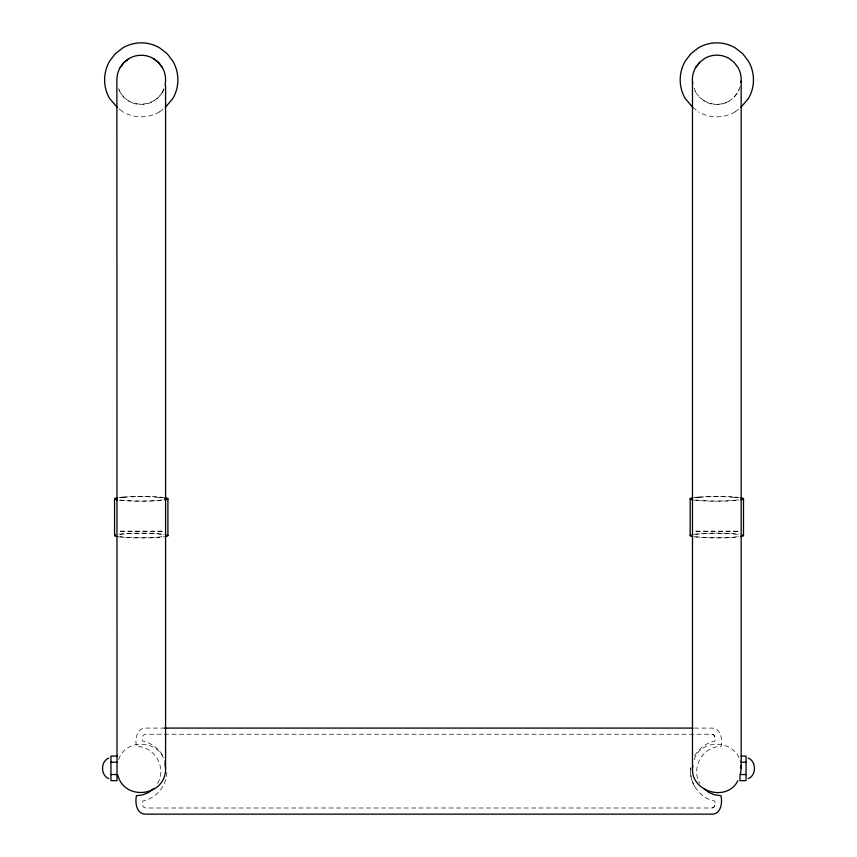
<?xml version="1.0" encoding="UTF-8"?>
<svg xmlns="http://www.w3.org/2000/svg" width="857" height="857" viewBox="0 0 857 857"><rect width="100%" height="100%" fill="white"/><g stroke="black" fill="none" stroke-linecap="round" stroke-linejoin="round"><path stroke-width="0.64" stroke-dasharray="4.29 3.21" d="M166.847 772.253C166.547 785.901 156.092 798.681 142.594 801.102C142.069 803.545 142.305 808.14 145.829 808.001L711.653 808.001C715.188 808.14 715.413 803.545 714.899 801.102C699.89 798.456 688.589 782.773 690.935 767.701M118.984 89.846A24.789 24.789 0 0 0 120.141 92.138C129.782 110.778 160.27 106.664 164.758 86.203M118.684 759.645C125.358 737.781 160.088 739.741 164.758 762.012M157.592 783.416C167.019 768.033 154.646 746.04 136.499 746.522C134.892 739.666 136.402 728.022 145.636 728.086L164.373 728.086M740.352 86.203L737.92 92.138L734.128 97.302L729.061 101.233A24.264 24.264 0 0 1 704.593 101.233L699.537 97.302L695.648 92.192M694.277 759.645C700.951 737.781 735.681 739.741 740.352 762.012M162.412 92.192L158.524 97.302L153.467 101.233A24.264 24.264 0 0 1 129 101.233L123.944 97.302L120.055 92.192L118.684 88.582M734.053 97.227L737.92 92.138A24.789 24.789 0 0 0 739.077 89.846M694.577 755.724C699.108 748.472 706.361 742.612 714.899 741.134C715.413 738.691 715.188 734.085 711.653 734.235L145.829 734.235C142.305 734.085 142.069 738.691 142.594 741.134C151.828 742.88 160.27 749.5 163.923 758.199M159.552 111.881L164.298 108.207M735.145 111.881L738.938 108.935M729.007 101.137C719.655 106.525 707.229 104.854 699.612 97.227M120.141 531.136L162.327 531.136M162.327 531.565L120.141 531.565M695.734 531.136L737.92 531.136M737.92 531.565L695.734 531.565M694.449 728.086L711.856 728.086C721.08 728.022 722.59 739.666 720.983 746.522C702.847 746.04 690.463 768.033 699.89 783.416M692.82 107.468L698.509 111.881M119.123 108.935L122.915 111.881M694.277 88.582L695.734 92.138A24.789 24.789 0 0 1 694.095 88.646M714.856 805.323A3.042 3.042 0 0 1 712.253 807.969M694.577 786.512A31.045 31.045 0 0 1 691.021 765.387M712.253 734.267A3.042 3.042 0 0 1 714.856 736.902M163.966 88.646A24.789 24.789 0 0 1 162.327 92.138M124.008 497.296A24.253 2.175 0 0 1 158.459 497.296M162.316 499.91A24.617 2.207 0 0 1 158.449 500.359A24.253 2.175 0 0 1 124.008 500.359A24.617 2.207 0 0 1 120.151 499.91M158.449 497.253A24.617 2.207 0 0 1 162.316 497.703M120.151 497.703A24.617 2.207 0 0 1 124.019 497.253M122.369 497.156A26.567 2.389 0 0 1 160.109 497.156M119.059 500.145A26.974 2.421 0 0 0 122.38 500.509A26.567 2.389 0 0 0 160.109 500.509A26.974 2.421 0 0 0 164.33 500.017M119.059 497.467A26.974 2.421 0 0 1 122.38 497.103M160.088 497.103A26.974 2.421 0 0 1 164.33 497.596M118.137 536.75A26.974 2.421 0 0 0 122.38 537.253A26.567 2.389 0 0 0 160.109 537.253A26.974 2.421 0 0 0 164.33 536.75M119.059 534.2A26.974 2.421 0 0 1 122.38 533.836A26.567 2.389 0 0 1 160.109 533.836A26.974 2.421 0 0 1 164.33 534.34M120.151 536.643A24.617 2.207 0 0 0 124.019 537.103A24.253 2.175 0 0 0 158.459 537.103A24.617 2.207 0 0 0 162.316 536.643M120.151 534.447A24.617 2.207 0 0 1 124.019 533.986A24.253 2.175 0 0 1 158.459 534.04A24.617 2.207 0 0 1 162.316 534.447M159.552 111.881A36.337 36.337 0 0 1 122.915 111.881M699.601 497.296A24.253 2.175 0 0 1 734.053 497.296M737.909 499.91A24.617 2.207 0 0 1 734.042 500.359A24.253 2.175 0 0 1 699.601 500.359A24.617 2.207 0 0 1 695.745 499.91M734.042 497.253A24.617 2.207 0 0 1 737.909 497.703M695.745 497.703A24.617 2.207 0 0 1 699.612 497.253M697.962 497.156A26.567 2.389 0 0 1 735.702 497.156M693.731 500.017A26.974 2.421 0 0 0 697.973 500.509A26.567 2.389 0 0 0 735.702 500.509A26.974 2.421 0 0 0 739.002 500.145M693.731 497.596A26.974 2.421 0 0 1 697.973 497.103M735.692 497.103A26.974 2.421 0 0 1 739.002 497.467M693.731 536.75A26.974 2.421 0 0 0 697.973 537.253A26.567 2.389 0 0 0 735.702 537.253A26.974 2.421 0 0 0 739.002 536.878M693.731 534.34A26.974 2.421 0 0 1 697.973 533.836A26.567 2.389 0 0 1 735.702 533.836A26.974 2.421 0 0 1 739.002 534.2M695.745 536.643A24.617 2.207 0 0 0 699.612 537.103A24.253 2.175 0 0 0 734.053 537.103A24.617 2.207 0 0 0 737.909 536.643M695.745 534.447A24.617 2.207 0 0 1 699.612 533.986A24.253 2.175 0 0 1 734.053 534.04A24.617 2.207 0 0 1 737.909 534.447M735.145 111.881A36.337 36.337 0 0 1 698.509 111.881"/><path stroke-width="1.29" d="M165.583 85.507L165.583 768.375C166.269 796.282 124.276 801.959 117.709 774.739M737.92 780.673C726.415 803.448 688.428 790.882 692.81 765.837M740.352 774.739L741.176 768.375L741.176 81.265M117.034 756.078L110.949 756.078L110.949 780.673L117.034 780.673L116.884 79.84A24.789 24.789 0 0 1 120.141 67.542L123.944 62.379L129 58.458M120.141 67.542L124.019 62.454L129.053 58.544A24.157 24.157 0 0 1 153.414 58.544L158.524 62.379L162.412 67.489M695.734 67.542L699.612 62.454M165.24 107.468L172.964 98.341A37.29 37.29 0 0 0 172.964 61.35L167.136 53.68L159.552 47.81A36.337 36.337 0 0 0 122.915 47.81L115.331 53.68L109.503 61.35A37.29 37.29 0 0 0 109.503 98.341L117.227 107.468M740.834 107.468L748.557 98.341A37.29 37.29 0 0 0 748.557 61.35L742.73 53.68L735.145 47.81A36.337 36.337 0 0 0 698.509 47.81L690.924 53.68L685.097 61.35A37.29 37.29 0 0 0 685.097 98.341L692.82 107.468M153.724 788.504L148.679 792.414L142.808 794.868L136.499 795.703C134.892 802.559 136.402 814.204 145.636 814.15L711.856 814.15C721.08 814.204 722.59 802.559 720.983 795.703L714.684 794.868L708.814 792.414L703.768 788.504M108.764 758.091C100.473 761.412 100.473 775.339 108.764 778.659M748.236 778.659C756.527 775.339 756.527 761.412 748.236 758.091M164.373 728.086L693.109 728.086M741.176 756.078L746.051 756.078L746.051 780.673L739.966 780.673L739.966 775.756M110.949 762.227L117.034 762.227M741.176 762.227L746.051 762.227M110.949 774.524L117.034 774.524M739.966 774.524L746.051 774.524M153.414 58.544L158.459 62.454L162.327 67.542A24.789 24.789 0 0 1 165.058 84.961M740.844 765.837L741.176 768.375M164.919 763.287L165.583 768.375M743.501 498.806L743.501 535.539M692.477 81.265L692.477 768.375M690.153 498.806L690.153 535.539M167.908 498.806L167.908 535.539M114.559 498.806L114.559 535.539M164.758 498.238A24.617 2.207 0 0 1 164.758 499.374M117.066 499.824A26.974 2.421 0 0 1 117.066 497.788M165.401 497.788A26.974 2.421 0 0 1 165.401 499.824M117.066 536.568A26.974 2.421 0 0 1 115.47 534.918M166.997 534.918A26.974 2.421 0 0 1 165.401 536.568M692.67 83.707A24.896 24.896 0 0 1 695.648 67.489L699.537 62.379L704.593 58.458A24.264 24.264 0 0 1 729.061 58.458L734.128 62.379L738.006 67.489A24.789 24.789 0 0 1 741.048 82.411M692.66 499.824A26.974 2.421 0 0 1 692.66 497.788M740.994 497.788A26.974 2.421 0 0 1 740.994 499.824M692.66 536.568A26.974 2.421 0 0 1 691.063 534.918M742.591 534.918A26.974 2.421 0 0 1 740.994 536.568"/></g></svg>
